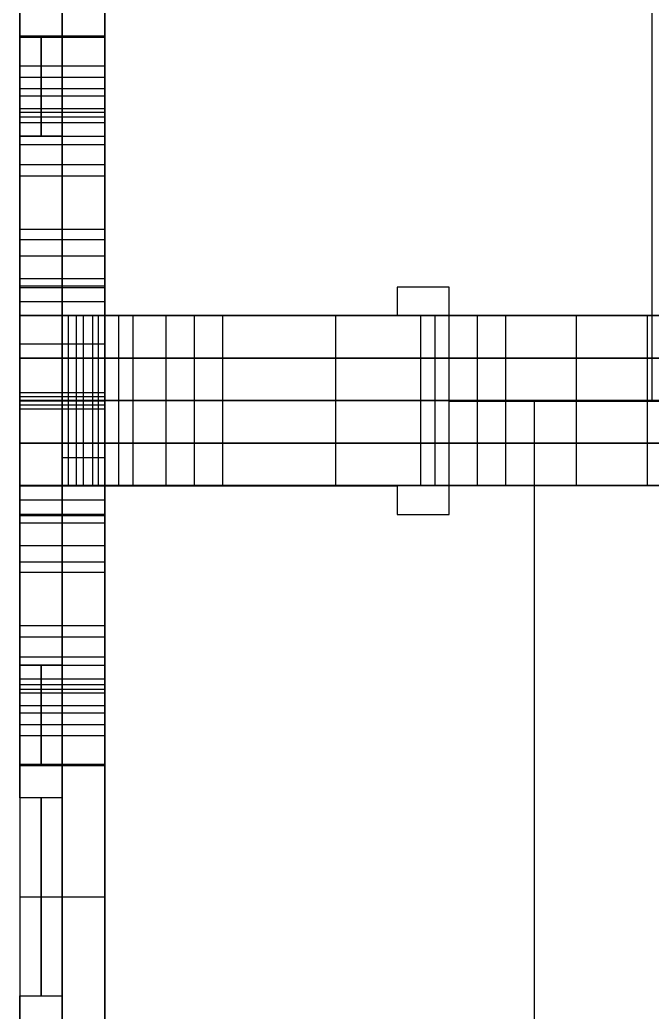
# Model space of a CAD drawing. Extents: x -2580 to -2312, y -43168 to -40231.
# Drawn here: x -2579.5 to -2445.5, y -41229.1 to -41018.8 of the extents above; entities that cross this region are included whole.
import ezdxf

# ---------------------------------------------------------------- set-up
doc = ezdxf.new("R2010")
doc.units = 0
doc.layers.add('ENDS', color=40, linetype='CONTINUOUS')

# ---------------------------------------------------------------- blocks, each defined once
blk = doc.blocks.new('SKYLARK200_END-XXXS-1')
at = {"layer": 'ENDS'}
for p, q in [((-134, -868.01, 264), (-134, -18.02, 264)), ((-134, -868.01, 282), (-134, -18.02, 282)), ((-268, -24, 141), (-268, -791.02, 141)), ((-250, -24, 141), (-250, -812, 141)), ((-250, -850.03, 282), (-250, -714.48, 282)), ((-250, -850.03, 264), (-250, -714.48, 264)), ((-250, -850.03, 273), (-250, -714.48, 273)), ((-259, -801.9, 226), (-259, -723.9, 226)), ((-259, -723.9, 56), (-259, -801.9, 56)), ((-250, -801.9, 226), (-250, -723.9, 226)), ((-250, -723.9, 56), (-250, -801.9, 56)), ((-268, -801.9, 226), (-268, -783.9, 226)), ((-268, -783.9, 56), (-268, -801.9, 56)), ((-268, -803.4, 282), (-268, -790.75, 282)), ((-268, -790.75, 282), (-250, -790.75, 282)), ((-268, -790.75), (-250, -790.75)), ((-268, -790.75), (-268, -803.4)), ((-268, -790.81, 281.13), (-250, -790.81, 281.13)), ((-268, -790.81, 0.87), (-250, -790.81, 0.87)), ((-268, -791, 280.28), (-250, -791, 280.28)), ((-268, -791, 280.28), (-268, -807.9, 232)), ((-268, -807.9, 50), (-268, -791, 1.72)), ((-268, -791, 1.72), (-250, -791, 1.72)), ((-268, -791, 141.9), (-259, -791, 141.9)), ((-259, -803.4, 282), (-259, -790.75, 282)), ((-259, -790.75), (-259, -803.4)), ((-259, -791, 280.28), (-259, -807.9, 232)), ((-259, -807.9, 50), (-259, -791, 1.72)), ((-259, -812, 141.9), (-259, -791, 141.9)), ((-250, -803.4, 282), (-250, -790.75, 282)), ((-250, -790.75), (-250, -803.4)), ((-250, -791, 280.28), (-250, -807.9, 232)), ((-250, -807.9, 50), (-250, -791, 1.72)), ((-268, -797.08, 282), (-250, -797.08, 282)), ((-268, -797.08), (-250, -797.08)), ((-268, -799.45, 256.14), (-250, -799.45, 256.14)), ((-268, -799.45, 25.86), (-250, -799.45, 25.86)), ((-268, -801.9, 226), (-250, -801.9, 226)), ((-268, -801.9, 56), (-250, -801.9, 56)), ((-259, -801.5, 123.71), (-259, -801.5, 160.09)), ((-268, -803.4, 282), (-250, -803.4, 282)), ((-268, -803.4), (-250, -803.4)), ((-268, -806.14, 227.76), (-250, -806.14, 227.76)), ((-268, -806.14, 54.24), (-250, -806.14, 54.24)), ((-268, -806.87, 283.1), (-250, -806.87, 283.1)), ((-268, -806.87, -1.1), (-250, -806.87, -1.1)), ((-268, -807.9, 232), (-250, -807.9, 232)), ((-268, -807.9, 50), (-250, -807.9, 50)), ((-268, -809.06, 286), (-250, -809.06, 286)), ((-268, -809.06, -4), (-250, -809.06, -4)), ((-268, -812, 102.9), (-250, -812, 102.9)), ((-268, -812, 102.9), (-268, -812, 120.9)), ((-268, -812, 180.9), (-250, -812, 180.9)), ((-268, -812, 120.9), (-259, -812, 120.9)), ((-259, -812, 162.9), (-268, -812, 162.9)), ((-268, -812, 162.9), (-268, -812, 180.9)), ((-259, -812, 162.9), (-259, -812, 120.9)), ((-259, -812, 102.9), (-259, -812, 180.9)), ((-259, -812, 141.9), (-250, -812, 141.9)), ((-250, -812, 102.9), (-250, -812, 180.9)), ((-268, -813.76, 98.66), (-250, -813.76, 98.66)), ((-268, -813.76, 185.14), (-250, -813.76, 185.14)), ((-268, -866.28, 113.8), (-268, -818, 96.9)), ((-268, -818, 96.9), (-250, -818, 96.9)), ((-268, -818, 186.9), (-250, -818, 186.9)), ((-268, -818, 186.9), (-268, -866.28, 170)), ((-259, -866.28, 113.8), (-259, -818, 96.9)), ((-259, -818, 186.9), (-259, -866.28, 170)), ((-250, -866.28, 113.8), (-250, -818, 96.9)), ((-250, -818, 186.9), (-250, -866.28, 170)), ((-268, -820.37, 294), (-250, -820.37, 294)), ((-268, -820.37, -12), (-250, -820.37, -12)), ((-268, -831.69, 286), (-250, -831.69, 286)), ((-268, -831.69, -4), (-250, -831.69, -4)), ((-268, -833.88, 283.1), (-250, -833.88, 283.1)), ((-268, -833.88, -1.1), (-250, -833.88, -1.1)), ((-268, -850, 282), (-268, -837.35, 282)), ((-268, -837.35, 282), (-250, -837.35, 282)), ((-268, -837.35), (-250, -837.35)), ((-268, -837.35), (-268, -850)), ((-259, -850, 282), (-259, -837.35, 282)), ((-259, -837.35), (-259, -850)), ((-250, -850, 282), (-250, -837.35, 282)), ((-250, -837.35), (-250, -850)), ((-268, -842.14, 105.35), (-250, -842.14, 105.35)), ((-268, -842.14, 178.45), (-250, -842.14, 178.45)), ((-268, -843.67, 282), (-250, -843.67, 282)), ((-268, -843.67), (-250, -843.67)), ((-268, -868, 220), (-268, -844, 220)), ((-268, -844, 220), (-250, -844, 220)), ((-268, -844, 220), (-268, -844, 233)), ((-268, -844, 233), (-250, -844, 233)), ((-268, -844, 233), (-268, -850, 233)), ((-268, -844, 258), (-250, -844, 258)), ((-268, -844, 258), (-268, -844, 270)), ((-268, -844, 270), (-250, -844, 270)), ((-268, -844, 270), (-268, -850, 270)), ((-268, -850, 13.8), (-268, -844, 13.8)), ((-268, -844, 13.8), (-250, -844, 13.8)), ((-268, -844, 13.8), (-268, -844, 25.8)), ((-268, -844, 25.8), (-250, -844, 25.8)), ((-268, -844, 25.8), (-268, -850, 25.8)), ((-268, -844, 50.8), (-250, -844, 50.8)), ((-268, -844, 50.8), (-268, -844, 63.8)), ((-268, -844, 63.8), (-250, -844, 63.8)), ((-268, -844, 63.8), (-268, -868, 63.8)), ((-268, -850, 258), (-268, -844, 258)), ((-268, -850, 50.8), (-268, -844, 50.8)), ((-268, -844, 226.5), (-250, -844, 226.5)), ((-268, -844, 264), (-250, -844, 264)), ((-268, -844, 19.8), (-250, -844, 19.8)), ((-268, -844, 57.3), (-250, -844, 57.3)), ((-259, -868, 220), (-259, -844, 220)), ((-259, -844, 220), (-259, -844, 233)), ((-259, -868, 258), (-259, -844, 258)), ((-259, -844, 258), (-259, -844, 270)), ((-259, -844, 270), (-259, -850, 270)), ((-259, -850, 13.8), (-259, -844, 13.8)), ((-259, -844, 13.8), (-259, -844, 25.8)), ((-259, -868, 50.8), (-259, -844, 50.8)), ((-259, -844, 50.8), (-259, -844, 63.8)), ((-259, -844, 63.8), (-259, -868, 63.8)), ((-259, -844, 233), (-259, -868, 233)), ((-259, -844, 25.8), (-259, -868, 25.8)), ((-250, -868, 220), (-250, -844, 220)), ((-250, -844, 220), (-250, -844, 233)), ((-250, -844, 233), (-250, -868, 233)), ((-250, -868, 258), (-250, -844, 258)), ((-250, -844, 258), (-250, -844, 270)), ((-250, -844, 270), (-250, -850, 270)), ((-250, -850, 13.8), (-250, -844, 13.8)), ((-250, -844, 13.8), (-250, -844, 25.8)), ((-250, -844, 25.8), (-250, -868, 25.8)), ((-250, -868, 50.8), (-250, -844, 50.8)), ((-250, -844, 50.8), (-250, -844, 63.8)), ((-250, -844, 63.8), (-250, -868, 63.8)), ((-177, -843.97, 282), (-188, -843.97, 282)), ((-188, -843.97, 282), (-188, -843.97, 264)), ((-177, -843.97, 264), (-188, -843.97, 264)), ((-188, -843.97, 282), (-188, -849.97, 282)), ((-188, -843.97, 264), (-188, -849.97, 264)), ((-177, -843.97, 273), (-188, -843.97, 273)), ((-188, -843.97, 273), (-188, -849.97, 273)), ((-182.5, -843.97, 282), (-182.5, -843.97, 264)), ((-177, -867.97, 282), (-177, -843.97, 282)), ((-177, -843.97, 282), (-177, -843.97, 264)), ((-177, -867.97, 264), (-177, -843.97, 264)), ((-177, -867.97, 273), (-177, -843.97, 273)), ((-268, -847, 270), (-250, -847, 270)), ((-268, -847, 13.8), (-250, -847, 13.8)), ((-188, -846.97, 282), (-188, -846.97, 264)), ((-268, -868, 0), (-268, -850, 0)), ((-237, -850, 0), (-268, -850, 0)), ((-268, -868, 62.9), (-268, -850, 62.9)), ((-268, -850, 0), (-268, -850, 62.9)), ((-268, -850, 62.9), (-244, -850, 62.9)), ((-268, -868, 219.1), (-268, -850, 219.1)), ((-244, -850, 219.1), (-268, -850, 219.1)), ((-268, -868, 282), (-268, -850, 282)), ((-268, -850, 219.1), (-268, -850, 282)), ((-268, -850, 282), (-237, -850, 282)), ((-268, -868, 31.45), (-268, -850, 31.45)), ((-268, -868, 250.55), (-268, -850, 250.55)), ((-268, -850, 270), (-250, -850, 270)), ((-268, -850, 270), (-268, -850, 282)), ((-268, -850, 282), (-250, -850, 282)), ((-268, -850), (-250, -850)), ((-268, -850), (-268, -850, 13.8)), ((-268, -850, 13.8), (-250, -850, 13.8)), ((-259, -850, 233), (-268, -850, 233)), ((-259, -850, 258), (-268, -850, 258)), ((-268, -850, 258), (-268, -850, 233)), ((-259, -850, 25.8), (-268, -850, 25.8)), ((-259, -850, 50.8), (-268, -850, 50.8)), ((-268, -850, 50.8), (-268, -850, 25.8)), ((-268, -850, 258), (-250, -850, 258)), ((-268, -850, 276), (-250, -850, 276)), ((-268, -850, 6.9), (-250, -850, 6.9)), ((-268, -850, 245.5), (-259, -850, 245.5)), ((-268, -850, 38.3), (-259, -850, 38.3)), ((-268, -868, 0), (-268, -850, 0)), ((-237, -850, 0), (-268, -850, 0)), ((-268, -868, 62.9), (-268, -850, 62.9)), ((-268, -850, 0), (-268, -850, 62.9)), ((-268, -850, 62.9), (-244, -850, 62.9)), ((-268, -868, 219.1), (-268, -850, 219.1)), ((-244, -850, 219.1), (-268, -850, 219.1)), ((-268, -868, 282), (-268, -850, 282)), ((-268, -850, 219.1), (-268, -850, 282)), ((-268, -850, 282), (-237, -850, 282)), ((-268, -868, 31.45), (-268, -850, 31.45)), ((-268, -868, 250.55), (-268, -850, 250.55)), ((-263.5, -850, 258), (-263.5, -850, 233)), ((-263.5, -850, 50.8), (-263.5, -850, 25.8)), ((-259, -868, 257.1), (-259, -850, 257.1)), ((-259, -868, 232.1), (-259, -850, 232.1)), ((-259, -850, 257.1), (-259, -850, 232.1)), ((-259, -868, 49.9), (-259, -850, 49.9)), ((-259, -868, 24.9), (-259, -850, 24.9)), ((-259, -850, 49.9), (-259, -850, 24.9)), ((-259, -868, 244.6), (-259, -850, 244.6)), ((-259, -868, 37.4), (-259, -850, 37.4)), ((-259, -850, 233), (-259, -850, 258)), ((-259, -868, 233), (-259, -850, 233)), ((-259, -850, 258), (-259, -868, 258)), ((-259, -850, 25.8), (-259, -850, 50.8)), ((-259, -868, 25.8), (-259, -850, 25.8)), ((-259, -850, 50.8), (-259, -868, 50.8)), ((-259, -850, 270), (-259, -850, 282)), ((-259, -850), (-259, -850, 13.8)), ((-259, -868, 245.5), (-259, -850, 245.5)), ((-259, -868, 38.3), (-259, -850, 38.3)), ((-259, -850, 25.8), (-250, -850, 25.8)), ((-259, -868, 257.1), (-259, -850, 257.1)), ((-259, -868, 232.1), (-259, -850, 232.1)), ((-259, -850, 257.1), (-259, -850, 232.1)), ((-259, -868, 49.9), (-259, -850, 49.9)), ((-259, -868, 24.9), (-259, -850, 24.9)), ((-259, -850, 49.9), (-259, -850, 24.9)), ((-259, -868, 244.6), (-259, -850, 244.6)), ((-259, -868, 37.4), (-259, -850, 37.4)), ((-257.68, -868, 260.28), (-257.68, -850, 260.28)), ((-257.68, -868, 228.92), (-257.68, -850, 228.92)), ((-257.68, -868, 53.08), (-257.68, -850, 53.08)), ((-257.68, -868, 21.72), (-257.68, -850, 21.72)), ((-257.68, -868, 260.28), (-257.68, -850, 260.28)), ((-257.68, -868, 228.92), (-257.68, -850, 228.92)), ((-257.68, -868, 53.08), (-257.68, -850, 53.08)), ((-257.68, -868, 21.72), (-257.68, -850, 21.72)), ((-256, -868, 219.1), (-256, -850, 219.1)), ((-256, -868, 219.1), (-256, -850, 219.1)), ((-254.5, -868, 261.6), (-254.5, -850, 261.6)), ((-254.5, -868, 227.6), (-254.5, -850, 227.6)), ((-254.5, -868, 54.4), (-254.5, -850, 54.4)), ((-254.5, -868, 20.4), (-254.5, -850, 20.4)), ((-254.5, -868, 261.6), (-254.5, -850, 261.6)), ((-254.5, -868, 227.6), (-254.5, -850, 227.6)), ((-254.5, -868, 54.4), (-254.5, -850, 54.4)), ((-254.5, -868, 20.4), (-254.5, -850, 20.4)), ((-252.5, -868, 0), (-252.5, -850, 0)), ((-252.5, -868, 282), (-252.5, -850, 282)), ((-252.5, -868, 0), (-252.5, -850, 0)), ((-252.5, -868, 282), (-252.5, -850, 282)), ((-251.32, -868, 260.28), (-251.32, -850, 260.28)), ((-251.32, -868, 228.92), (-251.32, -850, 228.92)), ((-251.32, -868, 53.08), (-251.32, -850, 53.08)), ((-251.32, -868, 21.72), (-251.32, -850, 21.72)), ((-251.32, -868, 260.28), (-251.32, -850, 260.28)), ((-251.32, -868, 228.92), (-251.32, -850, 228.92)), ((-251.32, -868, 53.08), (-251.32, -850, 53.08)), ((-251.32, -868, 21.72), (-251.32, -850, 21.72)), ((-188, -849.97, 282), (-250, -850.03, 282)), ((-188, -849.97, 264), (-250, -850.03, 264)), ((-188, -849.97, 273), (-250, -850.03, 273)), ((-250, -868, 74.9), (-250, -850, 74.9)), ((-244, -850, 74.9), (-250, -850, 74.9)), ((-250, -868, 207.1), (-250, -850, 207.1)), ((-250, -850, 74.9), (-250, -850, 207.1)), ((-250, -850, 207.1), (-244, -850, 207.1)), ((-250, -868, 257.1), (-250, -850, 257.1)), ((-250, -868, 232.1), (-250, -850, 232.1)), ((-250, -850, 232.1), (-250, -850, 257.1)), ((-250, -868, 49.9), (-250, -850, 49.9)), ((-250, -850, 24.9), (-250, -850, 49.9)), ((-250, -868, 24.9), (-250, -850, 24.9)), ((-250, -868, 62.9), (-250, -850, 62.9)), ((-250, -868, 141), (-250, -850, 141)), ((-250, -868, 244.6), (-250, -850, 244.6)), ((-250, -868, 37.4), (-250, -850, 37.4)), ((-250, -850, 141), (-50, -850, 141)), ((-250, -850, 270), (-250, -850, 282)), ((-250, -850), (-250, -850, 13.8)), ((-250, -868, 74.9), (-250, -850, 74.9)), ((-244, -850, 74.9), (-250, -850, 74.9)), ((-250, -868, 207.1), (-250, -850, 207.1)), ((-250, -850, 74.9), (-250, -850, 207.1)), ((-250, -850, 207.1), (-244, -850, 207.1)), ((-250, -868, 257.1), (-250, -850, 257.1)), ((-250, -868, 232.1), (-250, -850, 232.1)), ((-250, -850, 232.1), (-250, -850, 257.1)), ((-250, -868, 49.9), (-250, -850, 49.9)), ((-250, -850, 24.9), (-250, -850, 49.9)), ((-250, -868, 24.9), (-250, -850, 24.9)), ((-250, -868, 62.9), (-250, -850, 62.9)), ((-250, -868, 141), (-250, -850, 141)), ((-250, -868, 244.6), (-250, -850, 244.6)), ((-250, -868, 37.4), (-250, -850, 37.4)), ((-250, -850, 141), (-50, -850, 141)), ((-250, -850.03, 282), (-250, -850.03, 264)), ((-247, -868, 74.9), (-247, -850, 74.9)), ((-247, -868, 207.1), (-247, -850, 207.1)), ((-247, -868, 74.9), (-247, -850, 74.9)), ((-247, -868, 207.1), (-247, -850, 207.1)), ((-244, -868, 62.9), (-244, -850, 62.9)), ((-244, -868, 74.9), (-244, -850, 74.9)), ((-244, -850, 62.9), (-244, -850, 74.9)), ((-244, -868, 207.1), (-244, -850, 207.1)), ((-244, -868, 219.1), (-244, -850, 219.1)), ((-244, -850, 207.1), (-244, -850, 219.1)), ((-244, -868, 68.9), (-244, -850, 68.9)), ((-244, -868, 213.1), (-244, -850, 213.1)), ((-244, -868, 62.9), (-244, -850, 62.9)), ((-244, -868, 74.9), (-244, -850, 74.9)), ((-244, -850, 62.9), (-244, -850, 74.9)), ((-244, -868, 207.1), (-244, -850, 207.1)), ((-244, -868, 219.1), (-244, -850, 219.1)), ((-244, -850, 207.1), (-244, -850, 219.1)), ((-244, -868, 68.9), (-244, -850, 68.9)), ((-244, -868, 213.1), (-244, -850, 213.1)), ((-237, -868, 6), (-237, -850, 6)), ((-225, -850, 6), (-237, -850, 6)), ((-237, -868, 0), (-237, -850, 0)), ((-237, -850, 6), (-237, -850, 0)), ((-237, -868, 282), (-237, -850, 282)), ((-237, -868, 276), (-237, -850, 276)), ((-237, -850, 282), (-237, -850, 276)), ((-237, -850, 276), (-225, -850, 276)), ((-237, -868, 3), (-237, -850, 3)), ((-237, -868, 279), (-237, -850, 279)), ((-237, -868, 6), (-237, -850, 6)), ((-225, -850, 6), (-237, -850, 6)), ((-237, -868, 0), (-237, -850, 0)), ((-237, -850, 6), (-237, -850, 0)), ((-237, -868, 282), (-237, -850, 282)), ((-237, -868, 276), (-237, -850, 276)), ((-237, -850, 282), (-237, -850, 276)), ((-237, -850, 276), (-225, -850, 276)), ((-237, -868, 3), (-237, -850, 3)), ((-237, -868, 279), (-237, -850, 279)), ((-231, -868, 6), (-231, -850, 6)), ((-231, -868, 276), (-231, -850, 276)), ((-231, -868, 6), (-231, -850, 6)), ((-231, -868, 276), (-231, -850, 276)), ((-225, -868, -18), (-225, -850, -18)), ((-177, -850, -18), (-225, -850, -18)), ((-225, -868, 6), (-225, -850, 6)), ((-225, -850, -18), (-225, -850, 6)), ((-225, -868, 276), (-225, -850, 276)), ((-225, -868, 300), (-225, -850, 300)), ((-225, -850, 276), (-225, -850, 300)), ((-225, -850, 300), (-177, -850, 300)), ((-225, -868, 0), (-225, -850, 0)), ((-225, -868, 282), (-225, -850, 282)), ((-225, -868, -18), (-225, -850, -18)), ((-177, -850, -18), (-225, -850, -18)), ((-225, -868, 6), (-225, -850, 6)), ((-225, -850, -18), (-225, -850, 6)), ((-225, -868, 276), (-225, -850, 276)), ((-225, -868, 300), (-225, -850, 300)), ((-225, -850, 276), (-225, -850, 300)), ((-225, -850, 300), (-177, -850, 300)), ((-225, -868, 0), (-225, -850, 0)), ((-225, -868, 282), (-225, -850, 282)), ((-219, -850, 282), (-219, -850, 264)), ((-201, -868, -18), (-201, -850, -18)), ((-201, -868, 300), (-201, -850, 300)), ((-201, -868, -18), (-201, -850, -18)), ((-201, -868, 300), (-201, -850, 300)), ((-188, -849.97, 282), (-188, -849.97, 264)), ((-183, -868, 140), (-183, -850, 140)), ((-117, -850, 140), (-183, -850, 140)), ((-183, -868, 128), (-183, -850, 128)), ((-183, -850, 140), (-183, -850, 128)), ((-183, -850, 128), (-177, -850, 128)), ((-183, -868, 134), (-183, -850, 134)), ((-183, -868, 140), (-183, -850, 140)), ((-117, -850, 140), (-183, -850, 140)), ((-183, -868, 128), (-183, -850, 128)), ((-183, -850, 140), (-183, -850, 128)), ((-183, -850, 128), (-177, -850, 128)), ((-183, -868, 134), (-183, -850, 134)), ((-180, -868, 128), (-180, -850, 128)), ((-180, -868, 128), (-180, -850, 128)), ((-177, -868, 128), (-177, -850, 128)), ((-177, -868, -18), (-177, -850, -18)), ((-177, -850, 128), (-177, -850, -18)), ((-177, -868, 300), (-177, -850, 300)), ((-177, -868, 258), (-177, -850, 258)), ((-177, -850, 300), (-177, -850, 258)), ((-177, -850, 258), (-165, -850, 258)), ((-177, -868, 140), (-177, -850, 140)), ((-177, -868, 55), (-177, -850, 55)), ((-177, -868, 264), (-177, -850, 264)), ((-177, -868, 128), (-177, -850, 128)), ((-177, -868, -18), (-177, -850, -18)), ((-177, -850, 128), (-177, -850, -18)), ((-177, -868, 300), (-177, -850, 300)), ((-177, -868, 258), (-177, -850, 258)), ((-177, -850, 300), (-177, -850, 258)), ((-177, -850, 258), (-165, -850, 258)), ((-177, -868, 140), (-177, -850, 140)), ((-177, -868, 55), (-177, -850, 55)), ((-177, -868, 264), (-177, -850, 264)), ((-171, -868, 258), (-171, -850, 258)), ((-171, -868, 258), (-171, -850, 258)), ((-165, -868, 258), (-165, -850, 258)), ((-165, -868, 264), (-165, -850, 264)), ((-165, -850, 258), (-165, -850, 264)), ((-165, -850, 264), (-135, -850, 264)), ((-165, -868, 261), (-165, -850, 261)), ((-165, -868, 258), (-165, -850, 258)), ((-165, -868, 264), (-165, -850, 264)), ((-165, -850, 258), (-165, -850, 264)), ((-165, -850, 264), (-135, -850, 264)), ((-165, -868, 261), (-165, -850, 261)), ((-150, -868, 264), (-150, -850, 264)), ((-150, -868, 264), (-150, -850, 264)), ((-135, -868, 264), (-135, -850, 264)), ((-135, -868, 258), (-135, -850, 258)), ((-135, -850, 264), (-135, -850, 258)), ((-135, -850, 258), (-123, -850, 258)), ((-135, -868, 261), (-135, -850, 261)), ((-135, -868, 264), (-135, -850, 264)), ((-135, -868, 258), (-135, -850, 258)), ((-135, -850, 264), (-135, -850, 258)), ((-135, -850, 258), (-123, -850, 258)), ((-135, -868, 261), (-135, -850, 261)), ((-134, -850, 140), (-134, -850, 258)), ((-268, -856, 220), (-250, -856, 220)), ((-268, -856, 63.8), (-250, -856, 63.8)), ((-259, -856, 50.8), (-250, -856, 50.8)), ((-259, -856, 233), (-250, -856, 233)), ((-177, -855.97, 282), (-177, -855.97, 264)), ((-237, -859, 0), (-268, -859, 0)), ((-268, -859, 0), (-268, -859, 62.9)), ((-268, -859, 62.9), (-244, -859, 62.9)), ((-244, -859, 219.1), (-268, -859, 219.1)), ((-268, -859, 219.1), (-268, -859, 282)), ((-268, -859, 282), (-237, -859, 282)), ((-237, -859, 0), (-268, -859, 0)), ((-268, -859, 0), (-268, -859, 62.9)), ((-268, -859, 62.9), (-244, -859, 62.9)), ((-244, -859, 219.1), (-268, -859, 219.1)), ((-268, -859, 219.1), (-268, -859, 282)), ((-268, -859, 282), (-237, -859, 282)), ((-259, -859, 257.1), (-259, -859, 232.1)), ((-259, -859, 49.9), (-259, -859, 24.9)), ((-259, -859, 233), (-259, -859, 258)), ((-259, -859, 25.8), (-259, -859, 50.8)), ((-259, -859, 257.1), (-259, -859, 232.1)), ((-259, -859, 49.9), (-259, -859, 24.9)), ((-244, -859, 74.9), (-250, -859, 74.9)), ((-250, -859, 74.9), (-250, -859, 207.1)), ((-250, -859, 207.1), (-244, -859, 207.1)), ((-250, -859, 232.1), (-250, -859, 257.1)), ((-250, -859, 24.9), (-250, -859, 49.9)), ((-244, -859, 74.9), (-250, -859, 74.9)), ((-250, -859, 74.9), (-250, -859, 207.1)), ((-250, -859, 207.1), (-244, -859, 207.1)), ((-250, -859, 232.1), (-250, -859, 257.1)), ((-250, -859, 24.9), (-250, -859, 49.9)), ((-244, -859, 62.9), (-244, -859, 74.9)), ((-244, -859, 207.1), (-244, -859, 219.1)), ((-244, -859, 62.9), (-244, -859, 74.9)), ((-244, -859, 207.1), (-244, -859, 219.1)), ((-225, -859, 6), (-237, -859, 6)), ((-237, -859, 6), (-237, -859, 0)), ((-237, -859, 282), (-237, -859, 276)), ((-237, -859, 276), (-225, -859, 276)), ((-225, -859, 6), (-237, -859, 6)), ((-237, -859, 6), (-237, -859, 0)), ((-237, -859, 282), (-237, -859, 276)), ((-237, -859, 276), (-225, -859, 276)), ((-177, -859, -18), (-225, -859, -18)), ((-225, -859, -18), (-225, -859, 6)), ((-225, -859, 276), (-225, -859, 300)), ((-225, -859, 300), (-177, -859, 300)), ((-177, -859, -18), (-225, -859, -18)), ((-225, -859, -18), (-225, -859, 6)), ((-225, -859, 276), (-225, -859, 300)), ((-225, -859, 300), (-177, -859, 300)), ((-117, -859, 140), (-183, -859, 140)), ((-183, -859, 140), (-183, -859, 128)), ((-183, -859, 128), (-177, -859, 128)), ((-117, -859, 140), (-183, -859, 140)), ((-183, -859, 140), (-183, -859, 128)), ((-183, -859, 128), (-177, -859, 128)), ((-177, -859, 128), (-177, -859, -18)), ((-177, -859, 300), (-177, -859, 258)), ((-177, -859, 258), (-165, -859, 258)), ((-177, -859, 128), (-177, -859, -18)), ((-177, -859, 300), (-177, -859, 258)), ((-177, -859, 258), (-165, -859, 258)), ((-165, -859, 258), (-165, -859, 264)), ((-165, -859, 264), (-135, -859, 264)), ((-165, -859, 258), (-165, -859, 264)), ((-165, -859, 264), (-135, -859, 264)), ((-135, -859, 264), (-135, -859, 258)), ((-135, -859, 258), (-123, -859, 258)), ((-135, -859, 264), (-135, -859, 258)), ((-135, -859, 258), (-123, -859, 258)), ((-268, -866.28, 113.8), (-250, -866.28, 113.8)), ((-268, -866.28, 170), (-250, -866.28, 170)), ((-268, -867.13, 113.99), (-250, -867.13, 113.99)), ((-268, -867.13, 169.81), (-250, -867.13, 169.81)), ((-237, -868, 0), (-268, -868, 0)), ((-268, -868, 0), (-268, -868, 62.9)), ((-268, -868, 62.9), (-244, -868, 62.9)), ((-244, -868, 219.1), (-268, -868, 219.1)), ((-268, -868, 219.1), (-268, -868, 282)), ((-268, -868, 282), (-237, -868, 282)), ((-268, -868, 169.75), (-268, -868, 220)), ((-268, -868, 220), (-250, -868, 220)), ((-268, -868, 169.75), (-250, -868, 169.75)), ((-268, -868, 63.8), (-250, -868, 63.8)), ((-268, -868, 63.8), (-268, -868, 114.05)), ((-268, -868, 114.05), (-250, -868, 114.05)), ((-268, -868, 194.87), (-250, -868, 194.87)), ((-268, -868, 88.92), (-250, -868, 88.92)), ((-237, -868, 0), (-268, -868, 0)), ((-268, -868, 0), (-268, -868, 62.9)), ((-268, -868, 62.9), (-244, -868, 62.9)), ((-244, -868, 219.1), (-268, -868, 219.1)), ((-268, -868, 219.1), (-268, -868, 282)), ((-268, -868, 282), (-237, -868, 282)), ((-268, -886, 0), (-268, -868, 0)), ((-237, -868, 0), (-268, -868, 0)), ((-268, -886, 62.9), (-268, -868, 62.9)), ((-268, -868, 0), (-268, -868, 62.9)), ((-268, -868, 62.9), (-244, -868, 62.9)), ((-268, -886, 219.1), (-268, -868, 219.1)), ((-244, -868, 219.1), (-268, -868, 219.1)), ((-268, -886, 282), (-268, -868, 282)), ((-268, -868, 219.1), (-268, -868, 282)), ((-268, -868, 282), (-237, -868, 282)), ((-268, -886, 31.45), (-268, -868, 31.45)), ((-268, -886, 250.55), (-268, -868, 250.55)), ((-268, -886.03, 220), (-268, -868.03, 220)), ((-268, -868.03, 220), (-250, -868.03, 220)), ((-268, -868.03, 220), (-268, -868.03, 169.75)), ((-268, -868.03, 169.75), (-250, -868.03, 169.75)), ((-268, -868.03, 114.05), (-250, -868.03, 114.05)), ((-268, -868.03, 114.05), (-268, -868.03, 63.8)), ((-268, -868.03, 63.8), (-250, -868.03, 63.8)), ((-268, -868.03, 63.8), (-268, -886.03, 63.8)), ((-268, -868.03, 170), (-250, -868.03, 170)), ((-268, -868.03, 113.8), (-250, -868.03, 113.8)), ((-259, -868, 257.1), (-259, -868, 232.1)), ((-259, -868, 49.9), (-259, -868, 24.9)), ((-259, -868, 258), (-259, -868, 233)), ((-259, -868, 233), (-250, -868, 233)), ((-259, -868, 258), (-250, -868, 258)), ((-259, -868, 50.8), (-259, -868, 25.8)), ((-259, -868, 25.8), (-250, -868, 25.8)), ((-259, -868, 50.8), (-250, -868, 50.8)), ((-259, -868, 169.75), (-259, -868, 220)), ((-259, -868, 63.8), (-259, -868, 114.05)), ((-259, -868, 245.5), (-250, -868, 245.5)), ((-259, -868, 38.3), (-250, -868, 38.3)), ((-259, -868, 257.1), (-259, -868, 232.1)), ((-259, -868, 49.9), (-259, -868, 24.9)), ((-259, -886, 257.1), (-259, -868, 257.1)), ((-259, -886, 232.1), (-259, -868, 232.1)), ((-259, -868, 257.1), (-259, -868, 232.1)), ((-259, -886, 49.9), (-259, -868, 49.9)), ((-259, -886, 24.9), (-259, -868, 24.9)), ((-259, -868, 49.9), (-259, -868, 24.9)), ((-259, -886, 244.6), (-259, -868, 244.6)), ((-259, -886, 37.4), (-259, -868, 37.4)), ((-259, -868.03, 25.8), (-259, -868.03, 50.8)), ((-259, -868.03, 50.8), (-259, -886.03, 50.8)), ((-259, -886.03, 25.8), (-259, -868.03, 25.8)), ((-259, -868.03, 50.8), (-250, -868.03, 50.8)), ((-259, -868.03, 25.8), (-250, -868.03, 25.8)), ((-259, -868.03, 258), (-259, -886.03, 258)), ((-259, -868.03, 233), (-259, -868.03, 258)), ((-259, -886.03, 233), (-259, -868.03, 233)), ((-259, -868.03, 258), (-250, -868.03, 258)), ((-259, -868.03, 233), (-250, -868.03, 233)), ((-259, -886.03, 220), (-259, -868.03, 220)), ((-259, -868.03, 220), (-259, -868.03, 169.75)), ((-259, -868.03, 114.05), (-259, -868.03, 63.8)), ((-259, -868.03, 63.8), (-259, -886.03, 63.8)), ((-259, -886.03, 38.3), (-259, -868.03, 38.3)), ((-259, -892.03, 50.8), (-259, -868.03, 50.8)), ((-259, -868.03, 50.8), (-259, -868.03, 25.8)), ((-259, -868.03, 38.3), (-250, -868.03, 38.3)), ((-259, -868.03, 25.8), (-259, -892.03, 25.8)), ((-259, -886.03, 245.5), (-259, -868.03, 245.5)), ((-259, -892.03, 258), (-259, -868.03, 258)), ((-259, -868.03, 245.5), (-250, -868.03, 245.5)), ((-257.68, -886, 260.28), (-257.68, -868, 260.28)), ((-257.68, -886, 228.92), (-257.68, -868, 228.92)), ((-257.68, -886, 53.08), (-257.68, -868, 53.08)), ((-257.68, -886, 21.72), (-257.68, -868, 21.72)), ((-256, -886, 219.1), (-256, -868, 219.1)), ((-254.5, -868, 233), (-254.5, -868, 258)), ((-254.5, -868, 25.8), (-254.5, -868, 50.8)), ((-254.5, -886, 261.6), (-254.5, -868, 261.6)), ((-254.5, -886, 227.6), (-254.5, -868, 227.6)), ((-254.5, -886, 54.4), (-254.5, -868, 54.4)), ((-254.5, -886, 20.4), (-254.5, -868, 20.4)), ((-254.5, -868.03, 258), (-254.5, -868.03, 233)), ((-252.5, -886, 0), (-252.5, -868, 0)), ((-252.5, -886, 282), (-252.5, -868, 282)), ((-251.32, -886, 260.28), (-251.32, -868, 260.28)), ((-251.32, -886, 228.92), (-251.32, -868, 228.92)), ((-251.32, -886, 53.08), (-251.32, -868, 53.08)), ((-251.32, -886, 21.72), (-251.32, -868, 21.72)), ((-244, -868, 74.9), (-250, -868, 74.9)), ((-250, -868, 74.9), (-250, -868, 207.1)), ((-250, -868, 207.1), (-244, -868, 207.1)), ((-250, -868, 232.1), (-250, -868, 257.1)), ((-250, -868, 24.9), (-250, -868, 49.9)), ((-250, -868, 141), (-50, -868, 141)), ((-250, -868, 169.75), (-250, -868, 220)), ((-250, -868, 233), (-250, -868, 258)), ((-250, -868, 25.8), (-250, -868, 50.8)), ((-250, -868, 63.8), (-250, -868, 114.05)), ((-244, -868, 74.9), (-250, -868, 74.9)), ((-250, -868, 74.9), (-250, -868, 207.1)), ((-250, -868, 207.1), (-244, -868, 207.1)), ((-250, -868, 232.1), (-250, -868, 257.1)), ((-250, -868, 24.9), (-250, -868, 49.9)), ((-250, -868, 141), (-50, -868, 141)), ((-250, -886, 74.9), (-250, -868, 74.9)), ((-244, -868, 74.9), (-250, -868, 74.9)), ((-250, -886, 207.1), (-250, -868, 207.1)), ((-250, -868, 74.9), (-250, -868, 207.1)), ((-250, -868, 207.1), (-244, -868, 207.1)), ((-250, -886, 257.1), (-250, -868, 257.1)), ((-250, -886, 232.1), (-250, -868, 232.1)), ((-250, -868, 232.1), (-250, -868, 257.1)), ((-250, -886, 49.9), (-250, -868, 49.9)), ((-250, -868, 24.9), (-250, -868, 49.9)), ((-250, -886, 24.9), (-250, -868, 24.9)), ((-250, -886, 62.9), (-250, -868, 62.9)), ((-250, -886, 141), (-250, -868, 141)), ((-250, -886, 244.6), (-250, -868, 244.6)), ((-250, -886, 37.4), (-250, -868, 37.4)), ((-250, -868, 141), (-50, -868, 141)), ((-250, -892.03, 258), (-250, -868.03, 258)), ((-250, -868.03, 258), (-250, -868.03, 233)), ((-250, -868.03, 233), (-250, -892.03, 233)), ((-250, -886.03, 220), (-250, -868.03, 220)), ((-250, -868.03, 220), (-250, -868.03, 169.75)), ((-250, -868.03, 114.05), (-250, -868.03, 63.8)), ((-250, -868.03, 63.8), (-250, -886.03, 63.8)), ((-250, -892.03, 50.8), (-250, -868.03, 50.8)), ((-250, -868.03, 50.8), (-250, -868.03, 25.8)), ((-250, -868.03, 25.8), (-250, -892.03, 25.8)), ((-247, -886, 74.9), (-247, -868, 74.9)), ((-247, -886, 207.1), (-247, -868, 207.1)), ((-244, -868, 62.9), (-244, -868, 74.9)), ((-244, -868, 207.1), (-244, -868, 219.1)), ((-244, -868, 62.9), (-244, -868, 74.9)), ((-244, -868, 207.1), (-244, -868, 219.1)), ((-244, -886, 62.9), (-244, -868, 62.9)), ((-244, -886, 74.9), (-244, -868, 74.9)), ((-244, -868, 62.9), (-244, -868, 74.9)), ((-244, -886, 207.1), (-244, -868, 207.1)), ((-244, -886, 219.1), (-244, -868, 219.1)), ((-244, -868, 207.1), (-244, -868, 219.1)), ((-244, -886, 68.9), (-244, -868, 68.9)), ((-244, -886, 213.1), (-244, -868, 213.1)), ((-225, -868, 6), (-237, -868, 6)), ((-237, -868, 6), (-237, -868, 0)), ((-237, -868, 282), (-237, -868, 276)), ((-237, -868, 276), (-225, -868, 276)), ((-225, -868, 6), (-237, -868, 6)), ((-237, -868, 6), (-237, -868, 0)), ((-237, -868, 282), (-237, -868, 276)), ((-237, -868, 276), (-225, -868, 276)), ((-237, -886, 6), (-237, -868, 6)), ((-225, -868, 6), (-237, -868, 6)), ((-237, -886, 0), (-237, -868, 0)), ((-237, -868, 6), (-237, -868, 0)), ((-237, -886, 282), (-237, -868, 282)), ((-237, -886, 276), (-237, -868, 276)), ((-237, -868, 282), (-237, -868, 276)), ((-237, -868, 276), (-225, -868, 276)), ((-237, -886, 3), (-237, -868, 3)), ((-237, -886, 279), (-237, -868, 279)), ((-231, -886, 6), (-231, -868, 6)), ((-231, -886, 276), (-231, -868, 276)), ((-177, -868, -18), (-225, -868, -18)), ((-225, -868, -18), (-225, -868, 6)), ((-225, -868, 276), (-225, -868, 300)), ((-225, -868, 300), (-177, -868, 300)), ((-177, -868, -18), (-225, -868, -18)), ((-225, -868, -18), (-225, -868, 6)), ((-225, -868, 276), (-225, -868, 300)), ((-225, -868, 300), (-177, -868, 300)), ((-225, -886, -18), (-225, -868, -18)), ((-177, -868, -18), (-225, -868, -18)), ((-225, -886, 6), (-225, -868, 6)), ((-225, -868, -18), (-225, -868, 6)), ((-225, -886, 276), (-225, -868, 276)), ((-225, -886, 300), (-225, -868, 300)), ((-225, -868, 276), (-225, -868, 300)), ((-225, -868, 300), (-177, -868, 300)), ((-225, -886, 0), (-225, -868, 0)), ((-225, -886, 282), (-225, -868, 282)), ((-201, -886, -18), (-201, -868, -18)), ((-201, -886, 300), (-201, -868, 300)), ((-117, -868, 140), (-183, -868, 140)), ((-183, -868, 140), (-183, -868, 128)), ((-183, -868, 128), (-177, -868, 128)), ((-117, -868, 140), (-183, -868, 140)), ((-183, -868, 140), (-183, -868, 128)), ((-183, -868, 128), (-177, -868, 128)), ((-183, -886, 140), (-183, -868, 140)), ((-117, -868, 140), (-183, -868, 140)), ((-183, -886, 128), (-183, -868, 128)), ((-183, -868, 140), (-183, -868, 128)), ((-183, -868, 128), (-177, -868, 128)), ((-183, -886, 134), (-183, -868, 134)), ((-180, -886, 128), (-180, -868, 128)), ((-123, -868.02, 282), (-177, -867.97, 282)), ((-177, -867.97, 282), (-177, -867.97, 264)), ((-123, -868.02, 264), (-177, -867.97, 264)), ((-123, -868.02, 273), (-177, -867.97, 273)), ((-177, -868, 128), (-177, -868, -18)), ((-177, -868, 300), (-177, -868, 258)), ((-177, -868, 258), (-165, -868, 258)), ((-177, -868, 128), (-177, -868, -18)), ((-177, -868, 300), (-177, -868, 258)), ((-177, -868, 258), (-165, -868, 258)), ((-177, -886, 128), (-177, -868, 128)), ((-177, -886, -18), (-177, -868, -18)), ((-177, -868, 128), (-177, -868, -18)), ((-177, -886, 300), (-177, -868, 300)), ((-177, -886, 258), (-177, -868, 258)), ((-177, -868, 300), (-177, -868, 258)), ((-177, -868, 258), (-165, -868, 258)), ((-177, -886, 140), (-177, -868, 140)), ((-177, -886, 55), (-177, -868, 55)), ((-177, -886, 264), (-177, -868, 264)), ((-177, -868.14, 282), (-123, -868.1, 282)), ((-177, -868.14, 264), (-123, -868.1, 264)), ((-177, -868.14, 273), (-123, -868.1, 273)), ((-177, -892.14, 282), (-177, -868.14, 282)), ((-177, -868.14, 282), (-177, -868.14, 264)), ((-177, -892.14, 264), (-177, -868.14, 264)), ((-177, -892.14, 273), (-177, -868.14, 273)), ((-171, -886, 258), (-171, -868, 258)), ((-165, -868, 258), (-165, -868, 264)), ((-165, -868, 264), (-135, -868, 264)), ((-165, -868, 258), (-165, -868, 264)), ((-165, -868, 264), (-135, -868, 264)), ((-165, -886, 258), (-165, -868, 258)), ((-165, -886, 264), (-165, -868, 264)), ((-165, -868, 258), (-165, -868, 264)), ((-165, -868, 264), (-135, -868, 264)), ((-165, -886, 261), (-165, -868, 261)), ((-159, -868.13, 264), (-159, -1468.04, 264)), ((-159, -868.13, 282), (-159, -1468.04, 282)), ((-150, -867.99, 282), (-150, -867.99, 264)), ((-150, -886, 264), (-150, -868, 264)), ((-150, -868.12, 282), (-150, -868.12, 264)), ((-135, -868, 264), (-135, -868, 258)), ((-135, -868, 258), (-123, -868, 258)), ((-135, -868, 264), (-135, -868, 258)), ((-135, -868, 258), (-123, -868, 258)), ((-135, -886, 264), (-135, -868, 264)), ((-135, -886, 258), (-135, -868, 258)), ((-135, -868, 264), (-135, -868, 258)), ((-135, -868, 258), (-123, -868, 258)), ((-135, -886, 261), (-135, -868, 261)), ((-134, -868, 140), (-134, -868, 258)), ((-268, -868.9, 169.81), (-250, -868.9, 169.81)), ((-268, -868.9, 113.99), (-250, -868.9, 113.99)), ((-268, -869.74, 170), (-250, -869.74, 170)), ((-268, -869.74, 170), (-268, -918.03, 186.9)), ((-268, -918.03, 96.9), (-268, -869.74, 113.8)), ((-268, -869.74, 113.8), (-250, -869.74, 113.8)), ((-259, -869.74, 170), (-259, -918.03, 186.9)), ((-259, -918.03, 96.9), (-259, -869.74, 113.8)), ((-250, -869.74, 170), (-250, -918.03, 186.9)), ((-250, -918.03, 96.9), (-250, -869.74, 113.8)), ((-237, -877, 0), (-268, -877, 0)), ((-268, -877, 0), (-268, -877, 62.9)), ((-268, -877, 62.9), (-244, -877, 62.9)), ((-244, -877, 219.1), (-268, -877, 219.1)), ((-268, -877, 219.1), (-268, -877, 282)), ((-268, -877, 282), (-237, -877, 282)), ((-268, -877.03, 220), (-250, -877.03, 220)), ((-268, -877.03, 63.8), (-250, -877.03, 63.8)), ((-259, -877, 257.1), (-259, -877, 232.1)), ((-259, -877, 49.9), (-259, -877, 24.9)), ((-259, -877.03, 25.8), (-259, -877.03, 50.8)), ((-259, -877.03, 233), (-259, -877.03, 258)), ((-244, -877, 74.9), (-250, -877, 74.9)), ((-250, -877, 74.9), (-250, -877, 207.1)), ((-250, -877, 207.1), (-244, -877, 207.1)), ((-250, -877, 232.1), (-250, -877, 257.1)), ((-250, -877, 24.9), (-250, -877, 49.9)), ((-244, -877, 62.9), (-244, -877, 74.9)), ((-244, -877, 207.1), (-244, -877, 219.1)), ((-225, -877, 6), (-237, -877, 6)), ((-237, -877, 6), (-237, -877, 0)), ((-237, -877, 282), (-237, -877, 276)), ((-237, -877, 276), (-225, -877, 276)), ((-177, -877, -18), (-225, -877, -18)), ((-225, -877, -18), (-225, -877, 6)), ((-225, -877, 276), (-225, -877, 300)), ((-225, -877, 300), (-177, -877, 300)), ((-117, -877, 140), (-183, -877, 140)), ((-183, -877, 140), (-183, -877, 128)), ((-183, -877, 128), (-177, -877, 128)), ((-177, -877, 128), (-177, -877, -18)), ((-177, -877, 300), (-177, -877, 258)), ((-177, -877, 258), (-165, -877, 258)), ((-165, -877, 258), (-165, -877, 264)), ((-165, -877, 264), (-135, -877, 264)), ((-135, -877, 264), (-135, -877, 258)), ((-135, -877, 258), (-123, -877, 258)), ((-259, -880.03, 50.8), (-250, -880.03, 50.8)), ((-177, -880.14, 282), (-177, -880.14, 264)), ((-237, -886, 0), (-268, -886, 0)), ((-268, -886, 0), (-268, -886, 62.9)), ((-268, -886, 62.9), (-244, -886, 62.9)), ((-244, -886, 219.1), (-268, -886, 219.1)), ((-268, -886, 219.1), (-268, -886, 282)), ((-268, -886, 282), (-237, -886, 282)), ((-268, -898.68, 282), (-268, -886.03, 282)), ((-268, -886.03, 282), (-250, -886.03, 282)), ((-268, -886.03, 282), (-268, -886.03, 270)), ((-268, -886.03, 270), (-250, -886.03, 270)), ((-268, -886.03, 270), (-268, -892.03, 270)), ((-268, -892.03, 258), (-268, -886.03, 258)), ((-268, -892.03, 221), (-268, -886.03, 221)), ((-268, -886.03, 221), (-250, -886.03, 221)), ((-268, -886.03, 221), (-268, -886.03, 220)), ((-268, -886.03, 220), (-250, -886.03, 220)), ((-268, -886.03, 63.8), (-250, -886.03, 63.8)), ((-268, -886.03, 63.8), (-268, -886.03, 62.8)), ((-268, -886.03, 62.8), (-250, -886.03, 62.8)), ((-268, -886.03, 62.8), (-268, -892.03, 62.8)), ((-268, -892.03, 50.8), (-268, -886.03, 50.8)), ((-268, -892.03, 13.8), (-268, -886.03, 13.8)), ((-268, -886.03, 13.8), (-250, -886.03, 13.8)), ((-268, -886.03, 13.8), (-268, -886.03, 0)), ((-268, -886.03, 0), (-250, -886.03, 0)), ((-268, -886.03, 0), (-268, -898.68, 0)), ((-259, -886.03, 50.8), (-268, -886.03, 50.8)), ((-268, -886.03, 25.8), (-259, -886.03, 25.8)), ((-268, -886.03, 25.8), (-268, -886.03, 50.8)), ((-268, -886.03, 25.8), (-268, -892.03, 25.8)), ((-268, -886.03, 233), (-268, -886.03, 258)), ((-268, -886.03, 233), (-259, -886.03, 233)), ((-259, -886.03, 258), (-268, -886.03, 258)), ((-268, -886.03, 233), (-268, -892.03, 233)), ((-268, -886.03, 276), (-250, -886.03, 276)), ((-268, -886.03, 220.5), (-250, -886.03, 220.5)), ((-268, -886.03, 63.3), (-250, -886.03, 63.3)), ((-268, -886.03, 6.9), (-250, -886.03, 6.9)), ((-268, -886.03, 38.3), (-259, -886.03, 38.3)), ((-268, -886.03, 245.5), (-259, -886.03, 245.5)), ((-268, -886.03, 233), (-250, -886.03, 233)), ((-263.5, -886.03, 25.8), (-263.5, -886.03, 50.8)), ((-263.5, -886.03, 233), (-263.5, -886.03, 258)), ((-259, -886, 257.1), (-259, -886, 232.1)), ((-259, -886, 49.9), (-259, -886, 24.9)), ((-259, -886.03, 50.8), (-259, -886.03, 25.8)), ((-259, -886.03, 258), (-259, -886.03, 233)), ((-259, -898.68, 282), (-259, -886.03, 282)), ((-259, -886.03, 282), (-259, -886.03, 270)), ((-259, -886.03, 270), (-259, -892.03, 270)), ((-259, -892.03, 221), (-259, -886.03, 221)), ((-259, -886.03, 221), (-259, -886.03, 220)), ((-259, -886.03, 63.8), (-259, -886.03, 62.8)), ((-259, -886.03, 62.8), (-259, -892.03, 62.8)), ((-259, -892.03, 13.8), (-259, -886.03, 13.8)), ((-259, -886.03, 13.8), (-259, -886.03, 0)), ((-259, -886.03, 0), (-259, -898.68, 0)), ((-259, -886.03, 25.8), (-250, -886.03, 25.8)), ((-259, -886.03, 258), (-250, -886.03, 258)), ((-259, -886.03, 233), (-259, -892.03, 233)), ((-244, -886, 74.9), (-250, -886, 74.9)), ((-250, -886, 74.9), (-250, -886, 207.1)), ((-250, -886, 207.1), (-244, -886, 207.1)), ((-250, -886, 232.1), (-250, -886, 257.1)), ((-250, -886, 24.9), (-250, -886, 49.9)), ((-250, -886, 141), (-50, -886, 141)), ((-250, -898.68, 282), (-250, -886.03, 282)), ((-250, -886.03, 282), (-250, -886.03, 270)), ((-250, -886.03, 270), (-250, -892.03, 270)), ((-250, -892.03, 221), (-250, -886.03, 221)), ((-250, -886.03, 221), (-250, -886.03, 220)), ((-250, -886.03, 63.8), (-250, -886.03, 62.8)), ((-250, -886.03, 62.8), (-250, -892.03, 62.8)), ((-250, -892.03, 13.8), (-250, -886.03, 13.8)), ((-250, -886.03, 13.8), (-250, -886.03, 0)), ((-250, -886.03, 0), (-250, -898.68, 0)), ((-250, -1021.63, 282), (-250, -886.08, 282)), ((-250, -886.08, 282), (-250, -886.08, 264)), ((-250, -1021.63, 264), (-250, -886.08, 264)), ((-250, -886.08, 282), (-188, -886.15, 282)), ((-250, -886.08, 264), (-188, -886.15, 264)), ((-250, -1021.63, 273), (-250, -886.08, 273)), ((-250, -886.08, 273), (-188, -886.15, 273)), ((-244, -886, 62.9), (-244, -886, 74.9)), ((-244, -886, 207.1), (-244, -886, 219.1)), ((-225, -886, 6), (-237, -886, 6)), ((-237, -886, 6), (-237, -886, 0)), ((-237, -886, 282), (-237, -886, 276)), ((-237, -886, 276), (-225, -886, 276)), ((-177, -886, -18), (-225, -886, -18)), ((-225, -886, -18), (-225, -886, 6)), ((-225, -886, 276), (-225, -886, 300)), ((-225, -886, 300), (-177, -886, 300)), ((-219, -886.12, 282), (-219, -886.12, 264)), ((-188, -886.15, 282), (-188, -886.15, 264)), ((-188, -886.15, 282), (-188, -892.15, 282)), ((-188, -886.15, 264), (-188, -892.15, 264)), ((-188, -886.15, 273), (-188, -892.15, 273)), ((-117, -886, 140), (-183, -886, 140)), ((-183, -886, 140), (-183, -886, 128)), ((-183, -886, 128), (-177, -886, 128)), ((-177, -886, 128), (-177, -886, -18)), ((-177, -886, 300), (-177, -886, 258)), ((-177, -886, 258), (-165, -886, 258)), ((-165, -886, 258), (-165, -886, 264)), ((-165, -886, 264), (-135, -886, 264)), ((-135, -886, 264), (-135, -886, 258)), ((-135, -886, 258), (-123, -886, 258)), ((-268, -889.03, 270), (-250, -889.03, 270)), ((-268, -889.03, 221), (-250, -889.03, 221)), ((-268, -889.03, 62.8), (-250, -889.03, 62.8)), ((-268, -889.03, 13.8), (-250, -889.03, 13.8)), ((-188, -889.15, 282), (-188, -889.15, 264)), ((-268, -892.03, 270), (-250, -892.03, 270)), ((-268, -892.03, 270), (-268, -892.03, 258)), ((-268, -892.03, 258), (-250, -892.03, 258)), ((-268, -892.03, 233), (-250, -892.03, 233)), ((-268, -892.03, 233), (-268, -892.03, 221)), ((-268, -892.03, 221), (-250, -892.03, 221)), ((-268, -892.03, 62.8), (-250, -892.03, 62.8)), ((-268, -892.03, 62.8), (-268, -892.03, 50.8)), ((-268, -892.03, 50.8), (-250, -892.03, 50.8)), ((-268, -892.03, 25.8), (-250, -892.03, 25.8)), ((-268, -892.03, 25.8), (-268, -892.03, 13.8)), ((-268, -892.03, 13.8), (-250, -892.03, 13.8)), ((-268, -892.03, 264), (-250, -892.03, 264)), ((-268, -892.03, 227), (-250, -892.03, 227)), ((-268, -892.03, 56.8), (-250, -892.03, 56.8)), ((-268, -892.03, 19.8), (-250, -892.03, 19.8)), ((-268, -892.36, 282), (-250, -892.36, 282)), ((-268, -892.36, 0), (-250, -892.36, 0)), ((-259, -892.03, 270), (-259, -892.03, 258)), ((-259, -892.03, 233), (-259, -892.03, 221)), ((-259, -892.03, 62.8), (-259, -892.03, 50.8)), ((-259, -892.03, 25.8), (-259, -892.03, 13.8)), ((-250, -892.03, 270), (-250, -892.03, 258)), ((-250, -892.03, 233), (-250, -892.03, 221)), ((-250, -892.03, 62.8), (-250, -892.03, 50.8)), ((-250, -892.03, 25.8), (-250, -892.03, 13.8)), ((-188, -892.15, 282), (-177, -892.14, 282)), ((-188, -892.15, 264), (-177, -892.14, 264)), ((-188, -892.15, 273), (-177, -892.14, 273)), ((-188, -892.15, 282), (-188, -892.15, 264)), ((-182.5, -892.14, 282), (-182.5, -892.14, 264)), ((-177, -892.14, 282), (-177, -892.14, 264)), ((-268, -893.89, 178.45), (-250, -893.89, 178.45)), ((-268, -893.89, 105.35), (-250, -893.89, 105.35)), ((-268, -898.68, 282), (-250, -898.68, 282)), ((-268, -898.68, 0), (-250, -898.68, 0)), ((-268, -902.15, 283.1), (-250, -902.15, 283.1)), ((-268, -902.15, -1.1), (-250, -902.15, -1.1)), ((-268, -904.34, 286), (-250, -904.34, 286)), ((-268, -904.34, -4), (-250, -904.34, -4)), ((-268, -915.65, 294), (-250, -915.65, 294)), ((-268, -915.65, -12), (-250, -915.65, -12)), ((-268, -918.03, 186.9), (-250, -918.03, 186.9)), ((-268, -918.03, 96.9), (-250, -918.03, 96.9)), ((-268, -922.27, 185.14), (-250, -922.27, 185.14)), ((-268, -922.27, 98.66), (-250, -922.27, 98.66)), ((-268, -924.03, 180.9), (-250, -924.03, 180.9)), ((-268, -924.03, 180.9), (-268, -924.03, 162.9)), ((-268, -924.03, 102.9), (-250, -924.03, 102.9)), ((-268, -924.03, 162.9), (-259, -924.03, 162.9)), ((-259, -924.03, 120.9), (-268, -924.03, 120.9)), ((-268, -924.03, 120.9), (-268, -924.03, 102.9)), ((-259, -924.03, 120.9), (-259, -924.03, 162.9)), ((-259, -924.03, 180.9), (-259, -924.03, 102.9)), ((-259, -924.03, 141.9), (-250, -924.03, 141.9)), ((-259, -924.03, 141.9), (-259, -945.03, 141.9)), ((-250, -924.03, 180.9), (-250, -924.03, 102.9)), ((-250, -924.03, 141), (-250, -1412.03, 141)), ((-268, -926.97, 286), (-250, -926.97, 286)), ((-268, -926.97, -4), (-250, -926.97, -4)), ((-268, -928.13, 232), (-250, -928.13, 232)), ((-268, -928.13, 232), (-268, -945.03, 280.28)), ((-268, -945.03, 1.72), (-268, -928.13, 50)), ((-268, -928.13, 50), (-250, -928.13, 50)), ((-268, -929.16, 283.1), (-250, -929.16, 283.1)), ((-268, -929.16, -1.1), (-250, -929.16, -1.1)), ((-259, -928.13, 232), (-259, -945.03, 280.28)), ((-259, -945.03, 1.72), (-259, -928.13, 50)), ((-250, -928.13, 232), (-250, -945.03, 280.28)), ((-250, -945.03, 1.72), (-250, -928.13, 50)), ((-268, -929.89, 227.76), (-250, -929.89, 227.76)), ((-268, -929.89, 54.24), (-250, -929.89, 54.24)), ((-268, -945.28, 282), (-268, -932.62, 282)), ((-268, -932.62, 282), (-250, -932.62, 282)), ((-268, -932.62, 0), (-250, -932.62, 0)), ((-268, -932.62, 0), (-268, -945.28, 0)), ((-259, -945.28, 282), (-259, -932.62, 282)), ((-259, -932.62, 0), (-259, -945.28, 0)), ((-250, -945.28, 282), (-250, -932.62, 282)), ((-250, -932.62, 0), (-250, -945.28, 0)), ((-268, -934.13, 226), (-250, -934.13, 226)), ((-268, -934.13, 56), (-250, -934.13, 56)), ((-268, -934.13, 56), (-268, -952.13, 56)), ((-268, -952.13, 226), (-268, -934.13, 226)), ((-259, -1012.13, 226), (-259, -934.13, 226)), ((-259, -934.13, 56), (-259, -1012.13, 56)), ((-259, -934.53, 160.09), (-259, -934.53, 123.71)), ((-250, -1012.13, 226), (-250, -934.13, 226)), ((-250, -934.13, 56), (-250, -1012.13, 56)), ((-268, -936.58, 256.14), (-250, -936.58, 256.14)), ((-268, -936.58, 25.86), (-250, -936.58, 25.86)), ((-268, -938.95, 282), (-250, -938.95, 282)), ((-268, -938.95, 0), (-250, -938.95, 0)), ((-268, -945.01, 141), (-268, -1391.05, 141)), ((-268, -945.03, 280.28), (-250, -945.03, 280.28)), ((-268, -945.03, 1.72), (-250, -945.03, 1.72)), ((-268, -945.03, 141.9), (-259, -945.03, 141.9)), ((-268, -945.21, 281.13), (-250, -945.21, 281.13)), ((-268, -945.21, 0.87), (-250, -945.21, 0.87)), ((-268, -945.28, 282), (-250, -945.28, 282)), ((-268, -945.28, 0), (-250, -945.28, 0)), ((-259, -952.13, 56), (-268, -952.13, 56)), ((-259, -952.13, 226), (-268, -952.13, 226)), ((-259, -994.13, 56), (-259, -952.13, 56)), ((-259, -952.13, 226), (-259, -994.13, 226)), ((-250, -953.86, 282), (-250, -953.86, 264)), ((-259, -991.31, 66.5), (-259, -954.94, 66.5)), ((-259, -991.31, 215.5), (-259, -954.94, 215.5)), ((-268, -973.13, 77), (-259, -973.13, 77)), ((-268, -973.13, 205), (-259, -973.13, 205)), ((-259, -973.13, 226), (-250, -973.13, 226)), ((-259, -973.13, 56), (-259, -973.13, 77)), ((-259, -973.13, 56), (-250, -973.13, 56)), ((-259, -973.13, 226), (-259, -973.13, 205)), ((-268, -1012.13, 226), (-268, -994.13, 226)), ((-268, -994.13, 56), (-259, -994.13, 56)), ((-268, -994.13, 56), (-268, -1012.13, 56)), ((-268, -994.13, 226), (-259, -994.13, 226))]:
    blk.add_line(p, q, dxfattribs=at)
at = {"layer": 'ENDS', "extrusion": (-1, 0, 0)}
for centre, radius, start, end in [((796.75, 282, 268), 6, 180, 196.6229), ((796.75, 0, 268), 6, 163.3771, 180), ((812, 141.9, 268), 21, 90, 270), ((812, 141.9, 263.5), 21, 90, 270), ((796.75, 282, 259), 6, 180, 196.6229), ((796.75, 0, 259), 6, 163.3771, 180), ((796.75, 282, 250), 6, 180, 196.6229), ((796.75, 0, 250), 6, 163.3771, 180), ((820.37, 282, 268), 12, 19.4712, 160.5288), ((820.37, 0, 268), 12, 199.4712, 340.5288), ((820.37, 282, 259), 12, 19.4712, 160.5288), ((820.37, 0, 259), 12, 199.4712, 340.5288), ((820.37, 282, 250), 12, 19.4712, 160.5288), ((820.37, 0, 250), 12, 199.4712, 340.5288), ((868, 108.05, 268), 6, 90, 106.6229), ((868, 175.75, 268), 6, 253.3771, 270), ((868.03, 175.75, 268), 6, 270, 286.6229), ((868.03, 108.05, 268), 6, 73.3771, 90), ((868, 108.05, 259), 6, 90, 106.6229), ((868, 175.75, 259), 6, 253.3771, 270), ((868.03, 175.75, 259), 6, 270, 286.6229), ((868.03, 108.05, 259), 6, 73.3771, 90), ((868, 108.05, 250), 6, 90, 106.6229), ((868, 175.75, 250), 6, 253.3771, 270), ((868.03, 175.75, 250), 6, 270, 286.6229), ((868.03, 108.05, 250), 6, 73.3771, 90), ((915.65, 282, 268), 12, 19.4712, 160.5288), ((915.65, 0, 268), 12, 199.4712, 340.5288), ((915.65, 282, 259), 12, 19.4712, 160.5288), ((915.65, 0, 259), 12, 199.4712, 340.5288), ((915.65, 282, 250), 12, 19.4712, 160.5288), ((915.65, 0, 250), 12, 199.4712, 340.5288), ((924.03, 141.9, 268), 21, 270, 90), ((924.03, 141.9, 263.5), 21, 270, 90), ((939.28, 282, 268), 6, 343.3771, 0), ((939.28, 0, 268), 6, 0, 16.6229), ((939.28, 282, 259), 6, 343.3771, 0), ((939.28, 0, 259), 6, 0, 16.6229), ((939.28, 282, 250), 6, 343.3771, 0), ((939.28, 0, 250), 6, 0, 16.6229), ((973.13, 226, 268), 21, 180, 0), ((973.13, 56, 263.5), 21, 0, 180), ((973.13, 226, 263.5), 21, 180, 0)]:
    blk.add_arc(centre, radius, start, end, dxfattribs=at)
at = {"layer": 'ENDS', "extrusion": (1, 0, 0)}
for centre, radius, start, end in [((-812, 141.9, -259), 21, 270, 90), ((-801.9, 232, -268), 6, 180, 270), ((-801.9, 50, -268), 6, 90, 180), ((-801.9, 232, -259), 6, 180, 270), ((-801.9, 50, -259), 6, 90, 180), ((-801.9, 232, -250), 6, 180, 270), ((-801.9, 50, -250), 6, 90, 180), ((-803.4, 288, -268), 6, 199.4712, 270), ((-803.4, -6, -268), 6, 90, 160.5288), ((-803.4, 288, -259), 6, 199.4712, 270), ((-803.4, -6, -259), 6, 90, 160.5288), ((-803.4, 288, -250), 6, 199.4712, 270), ((-803.4, -6, -250), 6, 90, 160.5288), ((-818, 102.9, -268), 6, 270, 0), ((-818, 180.9, -268), 6, 360, 90), ((-818, 102.9, -259), 6, 270, 0), ((-818, 180.9, -259), 6, 360, 90), ((-818, 102.9, -250), 6, 270, 0), ((-818, 180.9, -250), 6, 360, 90), ((-837.35, 288, -268), 6, 270, 340.5288), ((-837.35, -6, -268), 6, 19.4712, 90), ((-837.35, 288, -259), 6, 270, 340.5288), ((-837.35, -6, -259), 6, 19.4712, 90), ((-837.35, 288, -250), 6, 270, 340.5288), ((-837.35, -6, -250), 6, 19.4712, 90), ((-898.68, 288, -268), 6, 199.4712, 270), ((-898.68, -6, -268), 6, 90, 160.5288), ((-898.68, 288, -259), 6, 199.4712, 270), ((-898.68, -6, -259), 6, 90, 160.5288), ((-898.68, 288, -250), 6, 199.4712, 270), ((-898.68, -6, -250), 6, 90, 160.5288), ((-918.03, 180.9, -268), 6, 90, 180), ((-918.03, 102.9, -268), 6, 180, 270), ((-918.03, 180.9, -259), 6, 90, 180), ((-918.03, 102.9, -259), 6, 180, 270), ((-918.03, 180.9, -250), 6, 90, 180), ((-918.03, 102.9, -250), 6, 180, 270), ((-924.03, 141.9, -259), 21, 90, 270), ((-932.62, 288, -268), 6, 270, 340.5288), ((-932.62, -6, -268), 6, 19.4712, 90), ((-932.62, 288, -259), 6, 270, 340.5288), ((-932.62, -6, -259), 6, 19.4712, 90), ((-932.62, 288, -250), 6, 270, 340.5288), ((-932.62, -6, -250), 6, 19.4712, 90), ((-934.13, 232, -268), 6, 270, 360), ((-934.13, 50, -268), 6, 0, 90), ((-934.13, 232, -259), 6, 270, 0), ((-934.13, 50, -259), 6, 360, 90), ((-934.13, 232, -250), 6, 270, 360), ((-934.13, 50, -250), 6, 0, 90), ((-973.13, 56, -268), 21, 360, 180), ((-973.13, 56, -259), 21, 0, 180), ((-973.13, 226, -259), 21, 180, 0)]:
    blk.add_arc(centre, radius, start, end, dxfattribs=at)
at = {"layer": 'ENDS', "extrusion": (0, -1, 0)}
for centre, start, end in [((-254.5, 257.1, 850), 359.9999, 180), ((-254.5, 232.1, 850), 179.9999, 0.0001), ((-254.5, 49.9, 850), 359.9999, 180.0001), ((-254.5, 24.9, 850), 180, 0.0001), ((-254.5, 257.1, 850), 359.9999, 180), ((-254.5, 232.1, 850), 179.9999, 0.0001), ((-254.5, 49.9, 850), 359.9999, 180.0001), ((-254.5, 24.9, 850), 180, 0.0001), ((-254.5, 257.1, 859), 359.9999, 180), ((-254.5, 232.1, 859), 179.9999, 0.0001), ((-254.5, 49.9, 859), 359.9999, 180.0001), ((-254.5, 24.9, 859), 180, 0.0001), ((-254.5, 257.1, 859), 359.9999, 180), ((-254.5, 232.1, 859), 179.9999, 0.0001), ((-254.5, 49.9, 859), 359.9999, 180.0001), ((-254.5, 24.9, 859), 180, 0.0001), ((-254.5, 257.1, 868), 359.9999, 180), ((-254.5, 232.1, 868), 179.9999, 0.0001), ((-254.5, 49.9, 868), 359.9999, 180.0001), ((-254.5, 24.9, 868), 180, 0.0001), ((-254.5, 257.1, 868), 359.9999, 180), ((-254.5, 232.1, 868), 179.9999, 0.0001), ((-254.5, 49.9, 868), 359.9999, 180.0001), ((-254.5, 24.9, 868), 180, 0.0001), ((-254.5, 257.1, 868), 359.9999, 180), ((-254.5, 232.1, 868), 179.9999, 0.0001), ((-254.5, 49.9, 868), 359.9999, 180.0001), ((-254.5, 24.9, 868), 180, 0.0001), ((-254.5, 257.1, 877), 359.9999, 180), ((-254.5, 232.1, 877), 179.9999, 0.0001), ((-254.5, 49.9, 877), 359.9999, 180.0001), ((-254.5, 24.9, 877), 180, 0.0001), ((-254.5, 257.1, 886), 359.9999, 180), ((-254.5, 232.1, 886), 179.9999, 0.0001), ((-254.5, 49.9, 886), 359.9999, 180.0001), ((-254.5, 24.9, 886), 180, 0.0001)]:
    blk.add_arc(centre, 4.5, start, end, dxfattribs=at)

msp = doc.modelspace()

# ---------------------------------------------------------------- block references
at = {"layer": 'ENDS'}
msp.add_blockref('SKYLARK200_END-XXXS-1', (-2311.51, -40231.5, 18), dxfattribs=at)

doc.saveas('drawing.dxf')
